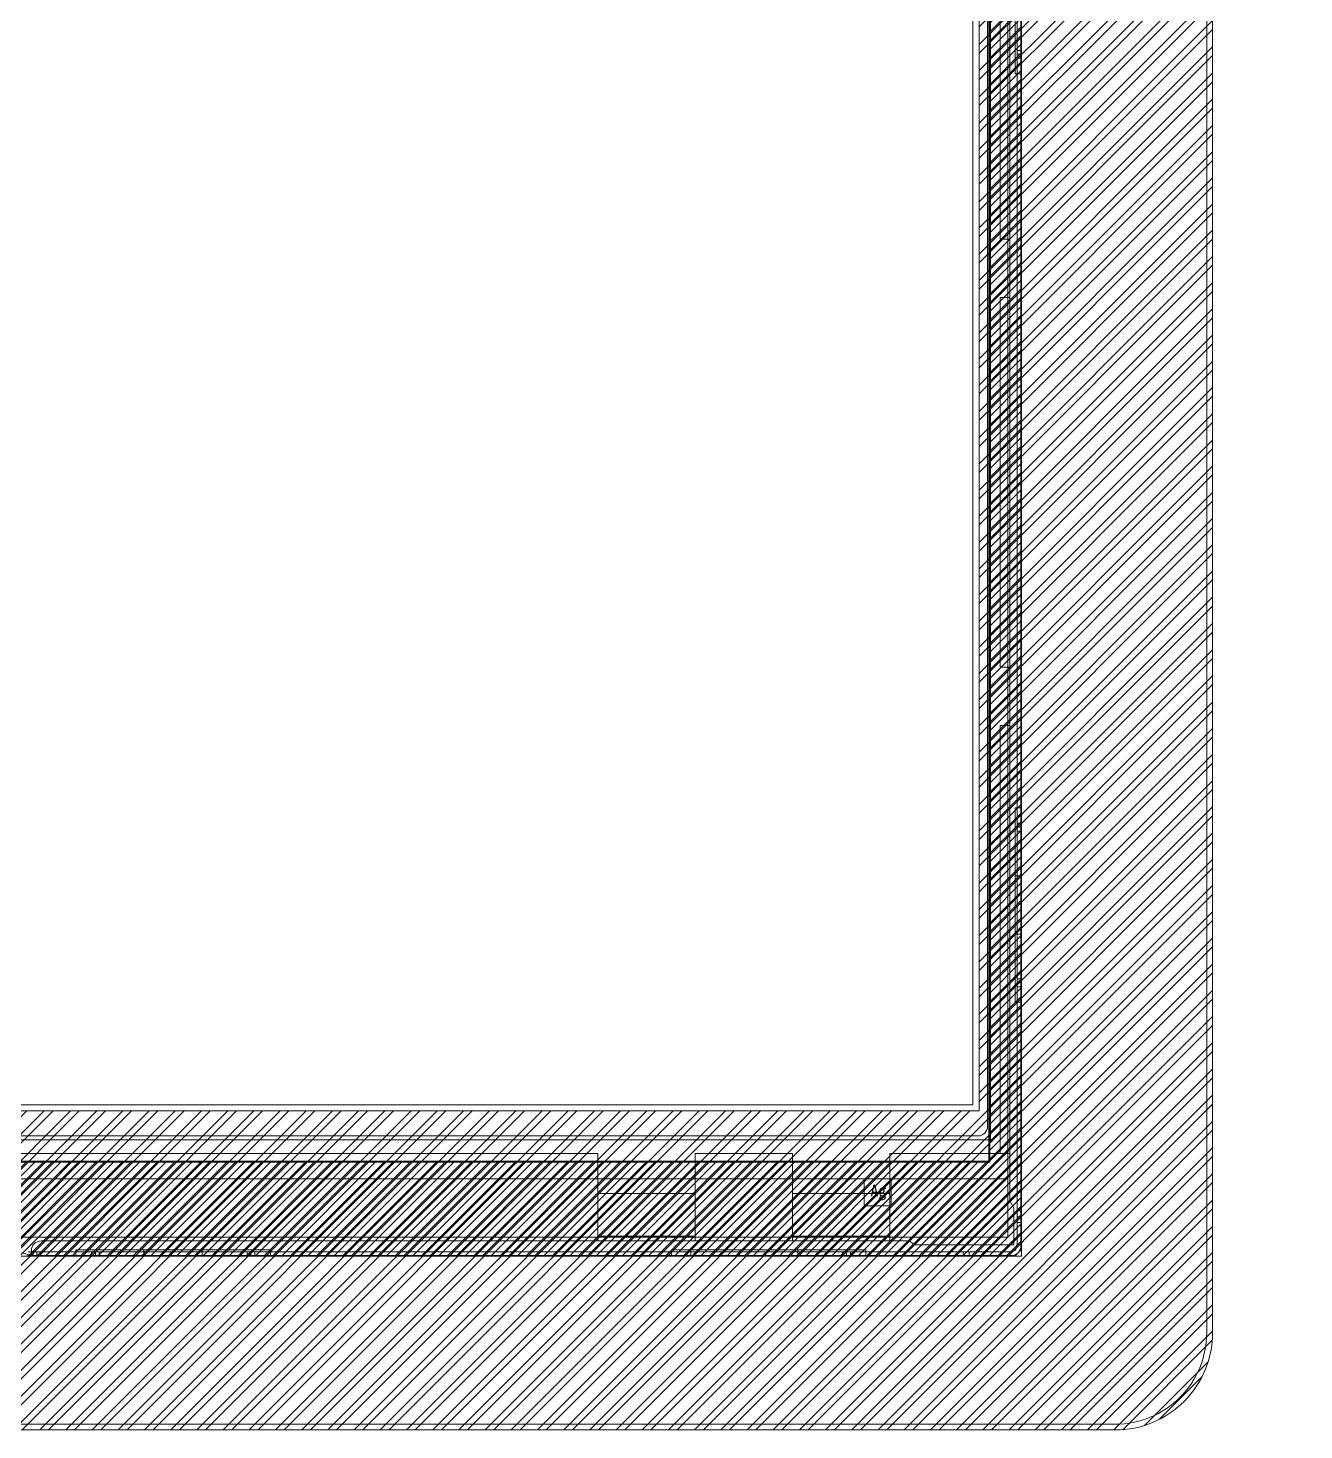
# Model space of a CAD drawing. Header units: millimetres. Extents: x 964 to 1969, y -17351 to -16641.
# Drawn here: x 1381.4 to 1447, y -17087.4 to -17015.3 of the extents above; entities that cross this region are included whole.
import ezdxf
from ezdxf.enums import TextEntityAlignment as Align

# ---------------------------------------------------------------- set-up
doc = ezdxf.new("R2010")
doc.units = ezdxf.units.MM
doc.layers.get('0').update_dxf_attribs({"lineweight": 20})
for name, color, linetype, lineweight in [('aa.drawing', 8, 'Continuous', 100), ('chip_btm.drawing', 9, 'Continuous', 100), ('chip_top.drawing', 3, 'Continuous', 100), ('DIM（标注）', 3, 'Continuous', 9), ('GE.drawing', 6, 'Continuous', 100), ('text.drawing', 1, 'Continuous', 100), ('胶框', 7, 'Continuous', 18)]:
    doc.layers.add(name, color=color, linetype=linetype, lineweight=lineweight)
doc.styles.add('宋体', font='SimSun.ttf')

# ---------------------------------------------------------------- blocks, each defined once
blk = doc.blocks.new('afwe322323f')
at = {"color": 7}
for p, q in [((310.74, 1043.404), (310.74, 1033.404)), ((311.04, 1033.404), (310.74, 1033.404)), ((311.04, 1033.404), (311.04, 995.684)), ((310.74, 995.684), (310.74, 985.684)), ((311.04, 995.684), (310.74, 995.684)), ((311.04, 985.684), (310.74, 985.684)), ((311.04, 985.684), (311.04, 973.164)), ((260.655, 973.418), (305.29, 973.418)), ((294.29, 973.664), (289.29, 973.664)), ((304.29, 973.664), (299.29, 973.664)), ((260.155, 972.918), (260.155, 972.664)), ((262.446, 972.664), (260.155, 972.664)), ((272.446, 972.964), (262.446, 972.964)), ((262.446, 972.964), (262.446, 972.664)), ((272.446, 972.964), (272.446, 972.664)), ((293.07, 972.664), (272.446, 972.664)), ((303.07, 972.964), (293.07, 972.964)), ((293.07, 972.964), (293.07, 972.664)), ((303.07, 972.964), (303.07, 972.664)), ((310.54, 972.664), (303.07, 972.664))]:
    blk.add_line(p, q, dxfattribs=at)
blk.add_lwpolyline([(192.49, 977.918), (289.29, 977.918), (289.29, 975.864), (294.29, 975.864), (294.29, 977.918), (299.29, 977.918), (299.29, 975.864), (304.29, 975.864), (304.29, 977.918), (309.97, 977.918), (309.97, 999.904), (310.47, 999.904), (310.47, 1002.904), (309.97, 1002.904), (309.97, 1021.904), (310.47, 1021.904), (310.47, 1024.904), (309.97, 1024.904), (309.97, 1046.904), (310.47, 1046.904), (310.47, 1049.904), (309.97, 1049.904), (309.97, 1148.744)], dxfattribs=at)
for points in [[(309.47, 1197.894), (172.31, 1197.894), (172.31, 978.618), (309.47, 978.618)], [(310.74, 992.184), (311.04, 992.184), (311.04, 989.184), (310.74, 989.184)], [(265.946, 972.964), (268.946, 972.964), (268.946, 972.664), (265.946, 972.664)], [(296.57, 972.964), (299.57, 972.964), (299.57, 972.664), (296.57, 972.664)]]:
    blk.add_lwpolyline(points, close=True, dxfattribs=at)
blk.add_arc((310.54, 973.164), 0.5, 270, 360, dxfattribs=at)
at = {"layer": 'DIM（标注）', "color": 7}
for p, q in [((309.97, 977.918), (310.47, 977.918)), ((294.29, 975.864), (294.29, 973.418)), ((304.29, 975.864), (304.29, 973.418))]:
    blk.add_line(p, q, dxfattribs=at)
at = {"layer": '胶框', "lineweight": 0}
for p, q in [((309.47, 1197.894), (309.47, 978.618)), ((310.47, 1026.091), (310.47, 1153.858)), ((310.47, 1011.091), (310.47, 1026.091)), ((310.47, 996.091), (310.47, 1011.091)), ((310.47, 975.478), (310.47, 996.091)), ((172.31, 978.618), (309.47, 978.618)), ((289.29, 973.418), (289.29, 975.864)), ((299.29, 973.418), (299.29, 975.864)), ((310.47, 975.478), (310.67, 975.108)), ((310.67, 973.218), (310.67, 975.108)), ((304.29, 973.418), (305.29, 973.418)), ((305.29, 973.418), (305.59, 973.218)), ((260.155, 972.664), (259.66, 972.813)), ((305.59, 973.218), (310.67, 973.218))]:
    blk.add_line(p, q, dxfattribs=at)
blk.add_arc((260.655, 972.918), 0.5, 90, 180, dxfattribs=at)
blk = doc.blocks.new('afww2323f2f')
at = {"color": 6}
for p, q in [((1234.531, 345.642), (1234.531, 119.742)), ((1234.731, 345.642), (1234.731, 119.742)), ((1234.731, 181.182), (1234.531, 181.182)), ((1234.731, 180.982), (1234.531, 180.982)), ((1234.731, 180.782), (1234.531, 180.782)), ((1234.731, 141.462), (1234.531, 141.462)), ((1234.731, 141.262), (1234.531, 141.262)), ((1234.731, 141.062), (1234.531, 141.062)), ((1234.731, 133.462), (1234.531, 133.462)), ((1234.731, 133.262), (1234.531, 133.262)), ((1234.731, 133.062), (1234.531, 133.062)), ((1234.731, 121.542), (1234.531, 121.542)), ((1234.731, 121.242), (1234.531, 121.242)), ((1234.731, 120.942), (1234.531, 120.942)), ((1234.231, 119.242), (1183.646, 119.242)), ((1234.231, 119.442), (1183.676, 119.442)), ((1183.937, 119.442), (1183.937, 119.242)), ((1184.137, 119.442), (1184.137, 119.242)), ((1184.337, 119.442), (1184.337, 119.242)), ((1186.937, 119.442), (1186.937, 119.242)), ((1187.137, 119.442), (1187.137, 119.242)), ((1187.337, 119.442), (1187.337, 119.242)), ((1194.937, 119.242), (1194.937, 119.442)), ((1195.137, 119.242), (1195.137, 119.442)), ((1195.337, 119.242), (1195.337, 119.442)), ((1217.561, 119.442), (1217.561, 119.242)), ((1217.761, 119.442), (1217.761, 119.242)), ((1217.961, 119.442), (1217.961, 119.242)), ((1225.561, 119.442), (1225.561, 119.242)), ((1225.761, 119.442), (1225.761, 119.242)), ((1225.961, 119.442), (1225.961, 119.242)), ((1231.461, 119.442), (1231.461, 119.242)), ((1231.761, 119.442), (1231.761, 119.242)), ((1232.061, 119.442), (1232.061, 119.242))]:
    blk.add_line(p, q, dxfattribs=at)
for radius in [0.5, 0.3]:
    blk.add_arc((1234.231, 119.742), radius, 270, 360, dxfattribs=at)
blk = doc.blocks.new('fwe23232f')
at = {"color": 7}
for p, q in [((1197.329, 233.771), (1197.329, 301.557)), ((1060.969, 233.271), (1196.829, 233.271))]:
    blk.add_line(p, q, dxfattribs=at)
blk.add_arc((1196.829, 233.771), 0.5, 270, 0, dxfattribs=at)

msp = doc.modelspace()

# ---------------------------------------------------------------- hatches: boundary and pattern name
h = msp.add_hatch()
h.set_pattern_fill('ANSI32', color=8, scale=0.1)
h.set_pattern_definition([(45, (-499.4809, 36.5041), (-0.67351921, 0.67351921), []), (45, (-499.0319, 36.5041), (-0.67351921, 0.67351921), [])])
h.paths.add_polyline_path([(1442.327, -16842.358, 0.414214), (1437.327, -16837.358), (1287.327, -16837.358, 0.414214), (1282.327, -16842.358), (1282.327, -17082.358, 0.414214), (1287.327, -17087.358), (1437.327, -17087.358, 0.414214), (1442.327, -17082.358)])
h.paths.add_polyline_path([(1430.327, -17070.958), (1294.327, -17070.958), (1294.327, -16853.758), (1430.327, -16853.758)], flags=16)
at = {"lineweight": 5}
h = msp.add_hatch(dxfattribs=at)
h.set_pattern_fill('ANSI31', color=5, scale=0.1)
h.set_pattern_definition([(45, (-469.99094, -823.8561), (-0.224506403, 0.224506403), [])])
h.paths.add_polyline_path([(1432.507, -16851.47), (1292.147, -16851.47), (1292.147, -17078.43), (1326.365, -17078.43), (1327.2, -17079.265), (1379.451, -17079.265), (1380.286, -17078.43), (1432.507, -17078.43)])
h.paths.add_polyline_path([(1293.777, -17073.6), (1293.777, -16853.1), (1430.877, -16853.1), (1430.877, -17073.6)], flags=16)

# ---------------------------------------------------------------- linework, layer by layer
at = {"color": 8}
msp.add_lwpolyline([(1287.327, -17087.358), (1437.327, -17087.358, 0.414214), (1442.327, -17082.358), (1442.327, -16842.358, 0.414214), (1437.327, -16837.358), (1287.327, -16837.358, 0.414214), (1282.327, -16842.358), (1282.327, -17082.358, 0.414214)], format="xyb", close=True, dxfattribs=at)
at = {"color": 2}
msp.add_lwpolyline([(1442.027, -16843.688), (1442.027, -16842.358, 0.414214), (1437.327, -16837.658), (1287.327, -16837.658, 0.414214), (1282.627, -16842.358), (1282.627, -17082.358, 0.414214), (1287.327, -17087.058), (1437.327, -17087.058, 0.414214), (1442.027, -17082.358), (1442.027, -16849.688, -0.414214), (1442.527, -16849.188), (1446.527, -16849.188, 0.414214), (1447.027, -16848.688), (1447.027, -16844.688, 0.414214), (1446.527, -16844.188), (1442.527, -16844.188, -0.414214)], format="xyb", close=True, dxfattribs=at)
at = {"color": 5, "lineweight": 5}
msp.add_lwpolyline([(1326.365, -17078.43), (1292.147, -17078.43), (1292.147, -16851.47), (1432.507, -16851.47), (1432.507, -17078.43), (1380.286, -17078.43), (1379.451, -17079.265), (1327.2, -17079.265), (1326.365, -17078.43)], dxfattribs=at)
msp.add_lwpolyline([(1293.777, -16853.1), (1430.877, -16853.1), (1430.877, -17073.6), (1293.777, -17073.6)], close=True, dxfattribs=at)
at = {"color": 2, "lineweight": 5}
msp.add_lwpolyline([(1293.827, -16853.15), (1430.827, -16853.15), (1430.827, -17073.55), (1293.827, -17073.55)], close=True, dxfattribs=at)
at = {"color": 251, "true_color": 0x636466}
msp.add_lwpolyline([(1294.327, -17070.958), (1430.327, -17070.958), (1430.327, -16853.758), (1294.327, -16853.758)], close=True, dxfattribs=at)
at = {"layer": 'aa.drawing', "color": 1, "linetype": 'Continuous', "lineweight": 5}
msp.add_lwpolyline([(1294.647, -17070.646), (1430.007, -17070.646), (1430.007, -16854.07), (1294.647, -16854.07)], close=True, dxfattribs=at)
at = {"layer": 'chip_btm.drawing', "color": 4, "linetype": 'Continuous', "lineweight": 5}
msp.add_lwpolyline([(1292.847, -17077.446), (1431.807, -17077.446), (1431.807, -16852.27), (1292.847, -16852.27)], close=True, dxfattribs=at)
at = {"layer": 'chip_top.drawing', "color": 125, "linetype": 'Continuous', "lineweight": 5}
msp.add_lwpolyline([(1292.847, -17074.446), (1431.807, -17074.446), (1431.807, -16852.27), (1292.847, -16852.27)], close=True, dxfattribs=at)
msp.add_lwpolyline([(1292.847, -17074.446), (1431.807, -17074.446), (1431.807, -16852.27), (1292.847, -16852.27)], close=True, dxfattribs=at)
at = {"layer": 'chip_top.drawing', "color": 4, "linetype": 'Continuous', "lineweight": 5}
msp.add_lwpolyline([(1292.847, -17074.446), (1431.807, -17074.446), (1431.807, -16852.27), (1292.847, -16852.27)], close=True, dxfattribs=at)
at = {"layer": 'GE.drawing', "color": 4, "linetype": 'Continuous', "lineweight": 5}
msp.add_lwpolyline([(1424.457, -17075.846), (1424.407, -17075.796), (1424.407, -17074.496), (1424.457, -17074.446), (1425.757, -17074.446), (1425.807, -17074.496), (1425.807, -17075.796), (1425.757, -17075.846)], close=True, dxfattribs=at)

# ---------------------------------------------------------------- block references
at = {"layer": 'DIM（标注）', "color": 7}
for name, p in [('afwe322323f', (1121.437, -18051.064)), ('afww2323f2f', (197.746, -17197.642)), ('fwe23232f', (233.428, -17305.517))]:
    msp.add_blockref(name, p, dxfattribs=at)

# ---------------------------------------------------------------- texts
at = {"layer": 'text.drawing', "color": 4, "linetype": 'Continuous', "lineweight": 5, "style": '宋体'}
msp.add_text('Ag', height=0.6, dxfattribs=at).set_placement((1425.142, -17075.058), align=Align.MIDDLE_CENTER)

doc.saveas('drawing.dxf')
